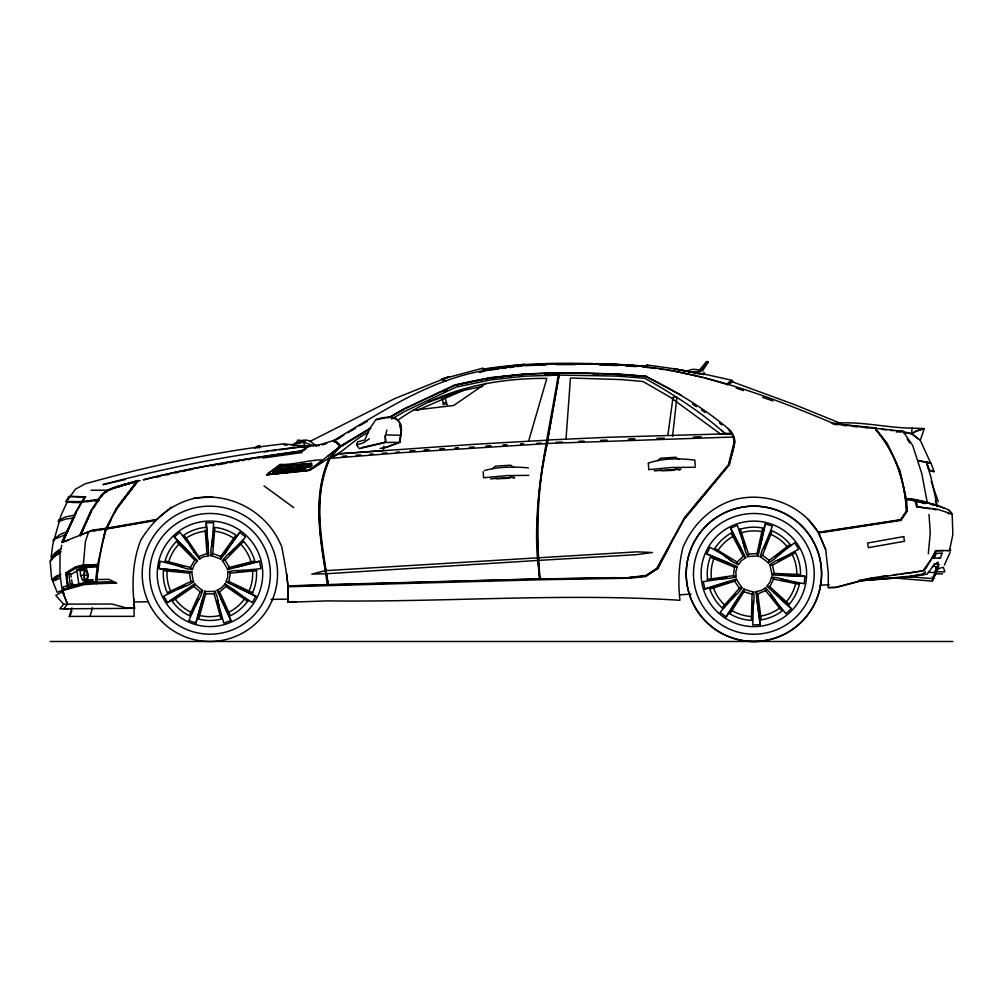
<?xml version="1.0" encoding="UTF-8"?>
<svg xmlns="http://www.w3.org/2000/svg" width="1003" height="1003" viewBox="0 0 1003 1003"><rect width="100%" height="100%" fill="white"/><g stroke="black" fill="none" stroke-linecap="round" stroke-linejoin="round"><path stroke-width="1.5" d="M59.967 574.055L59.992 551.462M64.042 593.3L62.299 590.88L67.577 604.132L63.753 608.808L134.628 608.319C131.794 585.514 132.22 562.144 140.646 540.454C153.246 519.541 171.914 502.716 196.45 497.964C232.395 492.335 268.791 513.348 281.893 547.299C285.128 565.454 289.228 583.683 287.999 602.251L327.856 600.885C445.169 602.352 562.783 592.798 679.946 600.283C677.99 582.718 678.605 564.927 682.867 547.738C692.358 524.782 711.177 506.264 735.299 499.406C766.292 491.671 801.585 504.597 818.31 532.33L825.682 549.631L828.29 573.102L828.29 587.582L835.675 587.582L869.049 578.53L876.772 577.264M357.72 441.809L364.753 440.016L369.756 428.569L375.799 419.818L387.396 417.511C402.88 414.891 402.291 431.654 399.683 442.298L385.616 442.473L385.252 435.603L385.616 442.473L359.287 448.629L356.579 444.843L357.407 442.173M296.311 602.226L287.999 602.251L288.011 586.116L286.519 573.54M831.988 423.442L875.506 427.955L875.707 429.673C895.265 451.952 904.957 481.753 906.424 511.079L900.606 519.679L818.31 532.33M719.49 578.982L729.419 578.355L736.164 576.813L735.826 571.622L737.406 566.67L706.701 553.869L728.842 563.247M740.164 528.894L748.551 554.032L747.837 556.928L745.141 550.547L742.797 540.868M781.412 552.628L774.065 559.361L768.273 563.159L769.301 560.351L789.085 545.093M751.397 619.215L752.074 594.227L753.742 591.757L754.08 598.666L752.977 608.57M256.743 570.632L230.364 573.114L228.885 581.489L252.831 592.848M288.413 472.463L266.735 474.783L307.056 470.733C347.59 449.72 295.258 466.169 280.288 464.326L267.939 473.529M115.032 512.37L117.163 508.258L137.85 481.001L123.532 484.537L114.894 488.085M288.011 586.116L540.141 578.919C535.815 533.596 537.219 487.057 547.538 442.699L547.124 443.301C536.58 487.521 535.439 534.01 539.727 579.232L615.353 577.653M759.923 547.35L765.126 523.867L772.373 526.073L763.584 548.465M220.773 617.961L214.128 593.864L215.006 591.018L217.35 597.525L219.168 607.316M244.481 570.494L234.526 570.594L227.706 571.773L227.781 576.976L225.926 581.84L255.915 596.258L234.301 585.714M565.993 439.189L570.469 378.018L621.885 379.598L642.986 381.479L670.38 397.326L720.455 433.986L725.244 433.772C701.047 411.857 673.251 394.217 644.854 378.281L616.72 376.087L558.671 375.072L524.757 376.188L490.969 379.849L456.102 387.108L405.137 411.205L391.584 419.066M67.364 585.739L65.734 573.139L75.601 566.858L83.387 565.002L98.307 564.539L96.15 583.759L83.913 584.649L63.716 590.291L63.289 586.943L67.364 585.739L69.144 587.357L67.79 588.987L69.683 587.094L80.93 584.059L96.426 582.292L87.286 582.091L69.784 586.103L74.097 585.677M96.677 579.571L108.876 579.333L116.536 583.044L96.15 583.759C98.281 565.065 100.939 546.184 106.481 528.217L116.937 508.057L138.063 480.424L116.072 487.007L108.086 490.141L103.033 493.677L91.273 510.703L80.441 535.615L84.829 525.936M95.523 581.765L97.354 565.755L98.307 564.539L83.725 565.366L76.128 567.209L65.734 573.139M83.387 565.002L85.355 541.695L88.327 532.831M187.373 589.024L167.551 602.64L194.921 583.708L193.755 586.442L173.18 600.634M214.755 528.619L212.749 553.531L210.956 555.913L210.981 548.992L212.611 539.163M932.414 566.331L936.89 566.708L932.314 580.724L938.344 566.708L938.557 564.225L934.069 563.862M938.407 564.626L938.206 566.983L935.724 567.385M928.314 553.857L930.257 532.944L929.029 514.489M672.574 436.405L676.875 397.175L673.026 397.226L667.898 435.076M383.76 446.222L383.309 450.523L340.142 453.757M762.38 529.17L757.027 553.581L758.042 556.377L765.314 523.917M838.959 424.47L901.446 431.114L911.213 433.635L903.578 432.657M137.085 480.725L116.536 508.082L106.08 528.28L92.878 530.048L80.265 534.887M85.894 569.491L87.098 571.208L87.6 575.346L87.098 579.483L85.894 581.201L84.691 579.483L84.189 575.346L84.691 571.208L85.894 569.491L88.151 575.346L87.537 580.16L86.045 582.166L82.585 580.185L80.541 575.308L80.077 570.444L82.309 568.601L86.797 570.506M780.973 575.195L805.02 576.249L804.093 583.759L780.522 578.994M399.695 441.082L400.347 435.841M96.401 581.916L86.045 582.166L84.578 580.173L83.951 575.346L84.565 570.531L80.077 570.444M400.523 435.841C405.35 417.261 390.117 414.427 376.1 419.492M202.418 599.932L195.974 623.114L188.865 620.518L198.832 598.628M911.564 433.497L916.165 430.864L924.039 428.544L912.116 428.131L911.564 433.497L920.278 440.254L930.734 463.173L917.645 460.352M82.422 501.6L98.369 499.381L98.846 499.97L97.893 500.121L90.897 510.753L79.676 535.414L61.622 542.473L68.568 540.228M198.995 617.961L205.64 593.864L204.775 591.018L195.786 623.039M539.727 579.232L537.157 554.709C533.446 493.777 548.691 434.7 558.22 375.084L546.798 375.461M368.979 429.297L340.343 446.598L329.724 458.258L339.327 453.82L474.381 444.304L547.651 440.154L559.11 375.072L547.049 443.602L402.153 452.641L329.536 458.446C311.808 497.889 321.06 544.88 328.232 584.548L539.25 578.944M183.536 567.234L160.242 561.229L158.925 568.676L182.872 570.995M753.391 600.973L752.789 625.019L760.349 624.618L757.202 600.772M61.183 547.951L61.659 545.268M58.525 520.331L58.262 521.71L65.383 519.19L73.72 517.861M547.049 443.602L548.089 439.991L609.072 437.245L731.4 433.685L733.682 436.995L547.488 443.439M97.792 564.188L105.428 528.97L156.029 519.955L171.4 507.079M69.683 587.094L67.916 585.514L66.574 573.628L75.99 568.162L83.299 566.494L98.169 566.269M775.52 600.998L770.003 592.71L765.289 587.645L765.602 590.604L781.161 610.163M730.573 612.858L743.95 591.757L743.95 588.774L726.172 616.908L739.098 596.609M949.904 548.528L952.85 534.599L952.248 516.156L951.308 512.495M211.796 546.735L213.664 522.751L206.104 522.751L207.972 546.735M386.857 430.111L385.766 434.926L400.598 435.227M370.107 428.319L340.067 446.31L309.563 470.482L329.473 457.794L340.067 446.31L336.995 442.799L333.009 440.718L319.205 444.881L307.307 446.134L305.476 449.131M711.365 557.668L734.472 567.184L733.444 575.609L707.228 579.496M71.928 607.868L69.257 616.419L90.094 616.356L92.439 607.718M193.679 551.713C211.608 574.97 185.417 536.392 184.565 536.078M528.631 441.119L546.836 378.382C494.216 378.043 440.831 389.264 397.501 420.445M235.216 536.078L220.735 556.439L220.572 559.411L239.817 532.267L229.925 545.394L224.96 553.907M766.568 541.47L762.142 550.396L760.111 557.004L762.518 555.248L771.683 532.004M103.585 538.548L106.08 528.28M296.888 442.611L297.703 440.104L303.169 440.668M442.072 398.818L443.364 402.842L442.9 404.259L444.404 404.648M70.448 615.002L71.852 610.739M444.83 397.476L446.561 402.842L446.097 404.259L447.601 404.648M86.534 569.04L87.223 566.983L98.156 566.419M920.278 440.254L924.239 428.808L916.391 431.177L911.765 433.835L918.598 439.289M942.055 553.305L935.272 553.343L933.091 558.082L940.375 558.032L942.055 553.305L940.977 553.305M798.137 584.11L773.652 579.12L769.79 586.692L789.386 604.533M195.472 605.448L200.362 596.785L202.756 590.278L200.261 591.908L189.855 614.626M83.299 566.494L83.725 565.366M787.919 580.724L778.366 577.916L771.495 577.051L770.041 582.053L766.869 586.178L791.342 608.696L773.739 592.309M727.902 581.803L704.959 589.037L736.653 578.907L734.748 581.188L710.926 588.761M166.222 561.178L190.407 567.472L194.645 560.125L177.105 542.322M62.136 542.585L75.125 513.147L84.39 497.099L85.631 496.849L82.672 501.6M176.24 565.115L185.63 568.425L192.438 569.654L194.156 564.739L197.553 560.802L174.309 537.006L191.009 554.295M329.473 457.794C310.792 497.538 321.248 543.087 327.342 584.573L327.818 584.812M330.25 458.095C314.115 492.109 320.032 531.577 325.599 567.46L328.232 584.548M483.208 368.966L483.998 369.756L484.361 368.941C538.26 360.566 593.049 363.161 647.286 366.17L647.512 365.054L673.326 368.665L703.868 374.52L673.326 368.703L690.077 371.611M86.032 523.278L91.637 510.953M944.387 565.053L950.042 552.553M236.232 567.234L259.526 561.229L227.33 569.654L229.374 567.472L253.546 561.178M934.169 558.082L936.351 553.343M259.426 448.04L259.777 445.47L257.182 448.153M61.697 542.335L75.915 513.009L63.202 541.056L75.714 513.072L81.782 502.302M75.94 512.984L61.998 542.184M50.15 560.878L55.654 554.446L61.033 551.474M706.701 553.869L710.049 547.299L724.291 555.512L732.19 561.392M107.233 527.453L110.781 520.595M287.999 586.742L539.714 579.772L629.357 578.217L645.656 576.524L658.006 568.425L668.688 548.052M305.576 449.043L306.542 446.235L283.849 443.89C216.635 451.363 150.187 465.605 85.092 483.847L75.288 489.314L66.687 501.525M540.141 578.919L629.382 577.653L645.706 575.998L657.191 568.613L685.024 517.824L728.955 464.966C731.388 452.692 740.452 437.458 727.488 428.018C702.79 407.331 674.919 390.919 646.208 376.489L645.907 376.401C582.267 371.649 517.172 369.631 454.773 385.29M255.915 596.258L252.229 602.64L224.86 583.708L226.026 586.442L247.841 601.499M52.557 558.332L50.163 561.617L51.705 579.483L56.494 575.96L60.844 574.355M93.241 508.508L95.649 504.848M97.253 502.415L98.846 499.97L94.432 500.585L98.846 499.97M306.529 447.137L307.307 446.134M307.608 447.112L306.542 446.235L305.238 448.554L301.025 450.886C248.08 458.396 195.071 466.545 143.216 479.798M938.557 564.225L934.382 572.675L928.364 572.174M699.567 369.982L706.125 362.045L707.779 361.506L707.993 362.66L702.426 370.922C697.674 369.568 691.456 367.963 687.331 371.474M818.686 532.994L900.982 520.344L907.138 511.267L906.662 499.507L912.391 499.657L924.904 503.631M929.367 470.42L926.333 461.982L929.367 470.42L933.931 471.774M875.506 427.955L876.045 430.149C895.767 452.203 905.057 482.017 906.725 511.179L900.719 520.03L818.498 532.606L808.079 519.266M98.369 499.381C105.027 487.069 120.686 486.167 132.622 482.543M101.265 496.673L102.883 494.479M101.378 496.535L103.058 494.241M730.848 599.869L738.058 592.999L742.233 587.482L739.374 588.31L722.799 607.016M116.937 508.057L138.314 480.613M299.596 443.125L300.499 441.959M66.988 604.182L63.603 604.207L59.879 608.884L68.342 608.808L63.753 608.808M685.275 517.924L729.369 464.69L735.061 441.897L734.121 436.982M109.565 490.128L117.075 486.706L136.408 481.703M875.795 429.911L876.221 428.043L872.723 428.256M715.766 549.005L737.067 562.069L743.273 556.276L731.688 534.135M234.251 549.03L226.691 555.512L222.227 560.802L225.123 560.125L243.729 541.256M707.779 361.506L700.282 371.047M724.204 555.687L732.215 561.592L738.384 564.752L741.455 560.552L745.856 557.768L730.56 528.23L741.493 549.644M901.17 431.127L902.988 431.403L912.667 445.42L921.782 473.579L927.186 502.152L912.254 499.043L906.273 498.629L912.053 499.72L905.91 499.444L906.662 499.507M804.983 576.437L771.758 574.92L774.341 573.428L799.316 574.456M329.724 458.258C344.054 451.977 354.072 439.001 368.54 432.418M53.222 539.664L60.343 534.336L67.878 531.339M226.026 586.442L219.519 591.908L229.913 614.626M915.952 501.237L916.78 500.347L918.936 500.673L937.454 505.587M52.319 556.189L55.967 552.352L60.945 549.293M225.111 584.047L221.563 587.733L217.024 590.278L230.916 620.518L220.948 598.628M775.52 557.442L794.602 542.799M63.716 590.291L65.433 588.523L69.144 587.357M704.445 377.805L726.849 384.299L729.306 381.817L732.491 380.4L703.78 373.994M158.963 568.475L192.062 571.773L189.404 573.114L164.53 570.757M312.422 465.166L310.04 466.671L276.026 469.868L276.928 468.752L309.313 465.48M52.908 541.106L55.04 539.025L65.308 534.699M925.267 571.886L923.036 574.029L907.414 576.65L858.606 580.411M51.993 558.721L55.616 555.223L60.519 552.515M54.375 556.59L60.205 552.628M254.925 448.253L257.307 446.009L260.103 446.623M301.527 441.759L303.157 440.217L306.554 440.041L310.591 441.42L316.484 446.31M791.342 608.696L785.963 613.723L770.956 594.917M859.596 580.674L907.427 576.976L923.111 574.393L925.355 572.362M492.536 468.677L495.294 466.207L510.602 465.191L513.887 467.473M657.78 460.678L660.488 458.246L675.784 457.243L679.094 459.499M329.536 458.446L332.883 456.541M736.039 594.328L720.129 612.357L726.022 616.782M732.93 381.679L727.288 384.914L726.849 384.299M174.309 537.006L179.963 532.267L189.843 545.394M304.849 468.79L311.406 463.587L281.153 466.558L273.155 472.125L281.053 466.332L298.794 464.552M63.39 591.168L55.804 595.406L63.603 604.207M328.194 456.026L340.105 446.849L336.481 442.499L333.009 440.718M60.832 548.704L55.015 553.18L51.053 557.793L52.77 544.779L60.982 515.329L67.113 502.19L81.456 502.277M318.44 463.336L311.958 468.288M322.49 460.239L319.656 462.408M266.735 474.783L280.276 464.677M303.909 469.141L273.493 472.162L281.153 466.571L298.418 464.79M272.992 471.899L279.737 466.821M228.759 554.295L245.61 537.132L239.968 532.392M103.284 494.078L108.186 490.668M294.757 443.777L303.47 442.285L305.476 440.894L296.763 442.386L291.56 445.069M486.041 383.234L453.732 405.488L413.249 410.252M369.405 438.75L363.036 443.05L356.579 444.843M936.489 570.356L939.711 568.187L943.372 567.297L944.851 571.848L935.711 571.798M784.384 557.204L775.269 561.191L769.451 564.952L772.423 565.153L794.389 553.242M352.793 429.961L355.413 428.319M359.337 425.874L367.299 421.323M304.298 449.833L301.301 451.601M337.81 438.975L340.381 437.408M301.765 451.375L304.248 449.883M58.588 520.193L65.697 516.909L75.037 515.04M337.133 439.251L334.45 440.869L333.773 440.392C382.068 411.731 430.513 379.034 487.007 370.069C520.62 364.227 554.734 363.675 588.761 364.252C674.116 361.155 755.61 390.518 833.017 423.304L833.267 423.567M339.816 437.634L343.841 435.214M347.865 432.782L351.877 430.362M305.815 448.554L301.251 451.2C248.443 458.609 195.56 466.571 143.843 479.785M695.781 373.893L700.081 371.361L689.174 372.088M765.602 590.604L757.792 593.926L761.114 618.688M79.839 569.315L72.141 573.779L66.574 573.628M729.745 382.807L731.776 381.641M178.509 588.786L187.837 585.288L193.842 581.84L190.883 581.489L168.316 592.209M388.562 417.699L403.056 409.349L454.597 385.064L490.254 377.629L524.469 373.931L558.621 372.828L616.933 373.856L646.333 376.275M390.054 417.16L403.231 409.563L454.898 385.365L490.417 377.981L524.494 374.307M370.872 428.319L341.17 446.185L337.209 442.198L333.773 440.392L334.45 442.022M389.879 417.386L403.457 409.588M765.427 588.046L760.976 590.541L755.886 591.645L760.149 624.631M949.502 510.226L936.501 504.923L916.78 500.347L915.263 501.701L916.604 506.728L937.466 509.311L952.248 514.1M736.979 566.645L734.472 567.184M484.436 470.583C498.19 466.571 514.063 466.646 528.33 467.837M648.289 463.16C662.582 457.982 679.821 458.296 694.841 460.076L695.229 465.843M199.045 556.439L207.019 553.531L205.151 530.123M199.083 558.997L203.672 556.753L208.812 555.913L206.305 522.751M226.365 581.89L228.885 581.489M443.238 391.972L447.476 390.004M330.488 457.293L339.077 453.343M416.859 410.478L463.361 390.393L482.731 386.368M730.56 528.23L737.343 525.346L745.003 548.139M309.563 441.633L394.53 398.692L441.358 379.748L443.84 380.476M60.757 590.892L57.196 592.359L52.256 580.085L60.456 575.709M399.683 442.298L386.331 447.3L380.049 448.441M309.789 469.956L304.874 470.608M920.992 501.788L925.506 502.804L927.186 502.152M56.845 579.37L53.109 580.775L60.519 578.167M399.996 442.122L386.331 447.3L382.958 447.702M230.728 620.594L223.794 623.114L217.35 599.932M777.601 560.639L798.727 549.142L794.715 542.962M86.045 582.166L93.204 579.772L87.537 580.16M428.381 401.99L463.361 390.393M185.467 585.714L163.765 596.083L167.451 602.464M332.068 457.268L333.009 456.979M322.289 444.931L326.652 443.589M137.85 481.001L125.024 484.875L132.271 482.694M135.142 481.829L138.013 480.964M342.537 445.733L343.427 445.47M123.469 484.863L137.837 481.202M479.434 372.477L485.49 370.872M135.643 481.753L140.182 480.575M482.079 368.389L441.671 379.159L449.432 376.664L442.085 379.121L446.536 380.864M325.198 570.682L311.783 574.117L325.687 573.766M361.456 447.651L385.227 442.135M87.223 566.983L76.679 569.93L78.911 584.247L81.456 583.646M81.118 568.563L86.697 567.297M125.162 479.584L102.958 484.599C169.745 466.896 237.799 453.456 306.542 446.235L306.63 446.874M657.191 568.613L658.006 568.425M157.346 476.989L160.392 476.312M166.498 474.958L169.545 474.294M175.65 472.94L178.697 472.263M181.756 471.586L186.332 470.583M189.379 469.905L192.426 469.228M106.531 528.945L155.678 520.432M106.481 528.217L156.581 519.516M82.735 583.345L86.158 582.705M748.551 554.032L757.027 553.581M211.846 465.818L214.83 465.292M217.814 464.765L226.778 463.185M938.607 564.777L937.855 562.069L933.918 565.04L927.148 574.142L907.427 577.189L859.596 580.875M229.787 462.684L232.784 462.17M235.78 461.668L238.789 461.167M241.786 460.653L244.795 460.151M247.791 459.637L250.8 459.136M258.298 457.869L261.307 457.368M828.29 587.582L835.75 587.282L869.438 578.731L922.91 570.795L931.837 558.546L935.636 550.685L947.534 550.559M879.869 576.763L886.05 575.76M747.837 556.502L757.992 555.95M300.674 445.896L304.812 445.131L303.47 442.285M907.289 573.365L923.424 570.795L925.644 568.764L936.175 550.685L943.798 550.584M99.548 529.885L106.519 528.819M863.132 579.709L887.279 576.01M265.883 456.666L268.967 456.227M272.039 455.788L275.123 455.349M279.737 454.685L282.821 454.246M285.905 453.807L290.519 453.143M293.603 452.704L296.687 452.253M96.902 530.286L93.141 530.813L96.952 530.274M263.062 458.02L302.041 452.516M767.257 586.341L769.79 586.692M97.893 500.121L80.842 502.215M264.165 451.889L268.704 451.287M271.725 450.874L276.264 450.272M279.298 449.871L306.542 446.235M483.759 369.455L524.368 364.189M487.007 370.483L498.967 368.928M501.951 368.54L506.44 367.951M509.424 367.574L513.912 366.985M516.896 366.596L521.384 366.02M214.128 593.864L205.64 593.864M325.624 570.644L637.081 551.838L652.451 552.528L636.153 554.697L538.611 560.389M893.51 574.782L897.936 574.243M900.895 573.879L906.8 573.152M485.552 369.568L490.216 369.004M493.326 368.64L499.544 367.888M502.641 367.524L505.75 367.148M510.414 366.584L513.523 366.22M518.187 365.656L521.297 365.28M629.495 577.352L645.794 575.572L656.764 568.375L684.51 517.586L728.454 464.728L734.158 441.934L733.193 437.007L733.895 437.383M214.968 591.444L204.8 591.444M492.623 378.683L495.683 378.357M273.393 472.739L277.806 472.263M280.74 471.949L288.087 471.172M291.02 470.858L296.687 470.257M299.521 469.956L305.188 469.354M299.195 464.677L311.833 463.373M266.811 474.557L272.879 473.93M275.913 473.617L281.993 472.977M285.028 472.664L309.777 470.344M280.263 466.621L311.231 463.474L303.884 469.078L273.506 472.175M276.026 469.868L310.04 466.671M326.1 573.766L537.721 560.451M294.456 468.037L310.579 466.483M490.555 478.845L514.288 477.215M654.244 470.858L680.949 469.065M197.165 560.614L194.645 560.125M896.268 431.992L902.988 431.403M301.941 447.125L310.591 446.385M342.261 456.29L346.888 455.939M356.153 455.249L360.779 454.898M370.044 454.209L373.129 453.983M382.381 453.281L387.02 452.942M396.273 452.253L399.357 452.014M680.297 594.804L691.142 594.064M819.802 585.276L829.105 584.649M410.214 451.25L414.878 450.949M424.206 450.322L428.883 450.008M439.765 449.281L444.429 448.98M455.324 448.253L458.434 448.04M469.316 447.313L473.993 446.999M923.111 574.393L923.888 574.33M410.202 451.275L414.866 450.986M424.181 450.385L428.845 450.096M439.715 449.407L444.379 449.106M455.249 448.416L458.358 448.228M486.317 446.448L490.981 446.159M503.406 445.37L506.515 445.169M520.494 444.291L523.604 444.091L520.607 444.266M193.842 498.152L212.486 496.961M486.091 446.285L490.605 446.022M502.616 445.319L507.117 445.056M536.818 443.326L541.231 443.063M721.633 430.212L725.094 433.547L731.4 433.685M88.088 566.983L98.52 566.419M556.314 442.323L562.457 442.047M578.831 441.333L583.972 441.107M600.722 440.367L607.016 440.091M96.476 582.229L108.725 581.702L116.536 583.044M733.444 575.609L735.751 576.738M84.691 579.483L87.386 579.395M731.237 433.622L725.094 433.547M628.304 439.352L634.372 439.138M656.865 438.374L664.162 438.123M535.113 364.578L553.48 363.989M525.911 365.581L545.82 364.954M556.54 364.616L574.945 364.59M544.717 374.62L549.318 374.483M628.63 439.427L634.811 439.239M693.524 437.484L701.247 437.245M327.342 584.573L287.949 585.928M693.349 437.358L701.135 437.158M727.037 578.079L703.241 581.665L704.908 588.836M134.339 601.988L148.319 601.737M271.048 599.418L288.124 599.104M82.585 580.185L84.578 580.173M934.871 573.816L942.644 573.866M60.218 575.923L62.211 590.842L67.439 604.132L111.997 604.044L127.644 608.319M90.997 490.204L107.572 490.179M90.094 616.356L134.126 616.343L133.938 599.004M443.364 402.842L446.561 402.842M926.408 462.27L931.022 463.286L934.132 471.485L929.217 470.119M939.284 558.032L940.375 558.032M84.189 575.346L87.111 575.346M68.818 573.779L70.26 584.323L73.583 584.323M78.911 584.247L79.576 584.247M50.15 641.494L952.85 641.494M73.407 502.202L81.669 502.215M81.882 502.553L72.191 502.516M585.677 363.926L610.225 364.603M558.583 373.204L587.708 373.342M81.594 501.6L65.885 501.525L68.693 496.523L84.39 497.099M68.179 502.177L74.222 502.202M69.257 616.419L69.972 616.431M230.364 573.114L228.12 571.873M80.541 575.308L83.951 575.346M695.305 467.248L672.048 467.473L648.753 469.63L648.364 463.599M528.807 475.359L506.879 475.598L483.571 477.767L483.195 471.723M66.198 502.139L69.006 502.177M283.586 444.53L287.573 444.868M284.915 444.768L286.181 444.793M947.008 550.559L950.781 550.622L949.929 548.929M85.631 496.849L69.934 496.284M948.575 550.584L950.242 550.622M593.375 374.508L597.926 374.646M588.761 363.6L617.911 364.503M599.493 364.992L617.911 365.556M314.641 445.495L319.242 445.658M84.691 571.208L87.386 571.309M124.059 607.868L134.628 608.319M236.896 570.995L260.843 568.676L259.564 561.429M619.44 364.904L647.286 366.17L636.303 365.882M619.428 364.929L631.702 365.619M625.584 365.995L636.328 366.596M642.472 366.948L656.338 368.515M906.298 499.13L907.276 499.206M616.832 374.244L646.12 376.614L681.413 395.32M912.116 428.131C886 427.892 859.157 420.608 833.593 423.517L839.01 424.419M905.471 576.412L932.376 578.643M899.277 578.392L932.163 581.113L936.376 572.675L934.144 572.186M843.51 425.473L846.582 425.761M852.738 426.35L857.352 426.789M863.495 427.378L868.109 427.817M881.762 429.271L886.238 429.823M890.714 430.375L893.686 430.738M898.161 431.29L901.346 431.779M105.428 528.97L92.464 530.549L79.676 535.414L80.478 535.602M659.422 368.941L664.061 369.593M667.145 370.032L671.784 370.671M917.77 460.716L926.27 462.182L930.96 477.252L937.379 506.54L935.31 500.836M916.604 506.728L930.232 508.822M918.761 460.929L921.757 461.418M933.216 509.311L936.2 509.8M833.468 424.106L837.543 424.808M752.074 594.227L743.95 591.757M693.123 372.138L696.17 372.677M699.216 373.204L702.263 373.73M291.635 445.345L294.581 445.846M753.579 592.159L743.862 589.2M912.617 500.635L923.926 502.867M931.762 504.559L934.683 505.136M930.621 463.01L926.333 461.982M745.542 557.48L743.273 556.276M673.326 370.897L702.953 377.467M914.987 500.434L917.996 501.111M212.749 553.531L220.735 556.439M79.701 535.276L80.503 535.464M211.131 555.524L220.685 558.997M217.312 590.591L219.519 591.908M925.644 462.17L926.722 462.471M913.808 499.394L916.729 500.246M919.651 501.099L925.506 502.804M679.771 470.194L675.596 468.965L674.38 470.307L662.118 470.796L660.927 470.068M303.596 442.097L313.45 445.846M514.489 478.193L510.414 476.926L509.198 478.255L496.924 478.757L495.733 478.03M947.96 513.398L949.44 513.862M707.993 362.66L706.125 362.045M773.652 579.12L771.871 577.277M926.02 502.215L933.668 504.747M936.138 505.424L943.861 507.994M736.127 388.011L743.474 390.606M762.606 397.326L772.899 400.949M733.293 382.156L795.329 404.911L840.865 423.492M482.944 368.239L484.361 368.941M190.407 567.472L192.087 569.416M481.967 368.364L483.998 369.756M762.518 555.248L769.301 560.351M760.387 556.69L768.511 562.796M756.074 592.021L757.792 593.926M200.261 591.908L193.755 586.442M692.571 404.184L696.408 406.691M701.498 410.039L705.322 412.546M306.818 446.699L307.733 447.313M202.456 590.591L194.67 584.047M208.637 555.524L207.019 553.531M949.151 510.765L950.831 511.981M264.052 485.916L293.791 507.643M238.526 593.513L232.483 588.886M737.067 562.069L738.108 564.413M932.088 576.976L933.893 578.367M719.565 423.166L721.872 424.971M70.26 584.323L71.877 585.677M925.205 503.443L924.152 502.453L916.078 500.973L917.406 506.289M547.061 443.965L546.66 442.749L547.124 443.301M739.374 588.31L734.748 581.188M741.856 587.695L736.315 579.17M900.982 520.344L900.606 519.679M876.221 429.397L887.154 443.213L899.892 470.382L906.273 498.629M225.123 560.125L229.374 567.472M222.603 560.614L227.694 569.416M728.203 429.058L731.087 433.233M907.138 439.063L909.771 442.912M189.705 545.519L193.93 551.838M703.83 372.213L705.021 374.558M818.498 532.606L825.682 549.631M772.423 565.153L774.341 573.428M931.21 481.277L938.306 501.726M769.878 564.89L772.172 574.794M190.883 581.489L189.404 573.114M193.416 581.89L191.648 571.873M87.098 571.208L88.151 575.346M399.583 424.006L400.41 428.482M71.677 579.859L72.241 583.495M70.799 574.28L71.238 577.076M66.348 573.265L67.916 585.514M647.035 365.368L647.048 366.496L646.634 364.967M256.392 569.754A46.652 46.652 0 0 1 251.878 594.215M248.142 600.584A46.652 46.652 0 0 1 228.947 616.419M221.989 618.889A46.652 46.652 0 0 1 197.115 618.688M190.194 616.105A46.652 46.652 0 0 1 171.275 599.957M167.639 593.538A46.652 46.652 0 0 1 163.514 569.014M164.856 561.755A46.652 46.652 0 0 1 177.456 540.316M183.16 535.602A46.652 46.652 0 0 1 206.593 527.29M213.978 527.34A46.652 46.652 0 0 1 237.285 536.041M242.914 540.83A46.652 46.652 0 0 1 255.176 562.47M252.518 570.08A42.841 42.841 0 0 1 248.669 591.933M244.933 598.39A42.841 42.841 0 0 1 227.944 612.657M219.494 615.566A42.841 42.841 0 0 1 198.744 615.203M191.736 612.657A42.841 42.841 0 0 1 174.735 598.39M171.011 591.92A42.841 42.841 0 0 1 167.162 570.093M168.454 562.733A42.841 42.841 0 0 1 179.55 543.526M185.267 538.724A42.841 42.841 0 0 1 206.104 531.139M213.576 531.139A42.841 42.841 0 0 1 234.414 538.724M240.131 543.526A42.841 42.841 0 0 1 251.226 562.733M799.541 583.47A46.652 46.652 0 0 1 788.095 605.549M782.666 610.551A46.652 46.652 0 0 1 759.697 620.105M752.325 620.443A46.652 46.652 0 0 1 728.579 613.009M722.712 608.52A46.652 46.652 0 0 1 709.322 587.557M707.704 580.348A46.652 46.652 0 0 1 710.914 555.675M714.324 549.117A46.652 46.652 0 0 1 732.629 532.292M739.449 529.459A46.652 46.652 0 0 1 764.299 528.33M771.345 530.549A46.652 46.652 0 0 1 791.091 545.657M795.078 551.876A46.652 46.652 0 0 1 800.494 576.148M795.88 582.63A42.841 42.841 0 0 1 785.825 602.402M780.372 607.505A42.841 42.841 0 0 1 759.961 616.181M751.034 616.506A42.841 42.841 0 0 1 731.287 610.112M725.319 605.624A42.841 42.841 0 0 1 713.221 587.031M711.541 579.759A42.841 42.841 0 0 1 714.224 557.743M717.609 551.086A42.841 42.841 0 0 1 733.807 535.953M740.678 533.019A42.841 42.841 0 0 1 761.352 531.552M769.978 534.022A42.841 42.841 0 0 1 787.706 547.35M791.781 553.606A42.841 42.841 0 0 1 796.783 575.221M122.178 485.728L117.903 487.019L122.216 485.728M903.703 536.592L867.557 543.037L868.385 547.676L904.53 541.244L903.703 536.592M91.511 500.986L87.148 501.588L91.499 500.986M162.022 621.672A67.677 67.677 0 0 0 275.248 591.331A67.677 67.677 0 0 0 192.35 508.458A67.677 67.677 0 0 0 162.022 621.672M167.3 616.506A60.368 60.368 0 0 0 268.303 589.451A60.368 60.368 0 0 0 194.369 515.517A60.368 60.368 0 0 0 167.3 616.506M172.679 611.115A52.745 52.745 0 0 0 260.93 587.47A52.745 52.745 0 0 0 196.325 522.864A52.745 52.745 0 0 0 172.679 611.115M710.977 626.211A67.677 67.677 0 0 0 820.642 584.812A67.677 67.677 0 0 0 729.958 510.54A67.677 67.677 0 0 0 710.977 626.211M711.052 626.135A67.677 67.677 0 0 0 820.717 584.736A67.677 67.677 0 0 0 730.034 510.464A67.677 67.677 0 0 0 711.052 626.135M713.497 618.763A60.368 60.368 0 0 0 812.906 586.366A60.368 60.368 0 0 0 735.149 516.47A60.368 60.368 0 0 0 713.497 618.763M718.599 613.084A52.745 52.745 0 0 0 805.472 584.774A52.745 52.745 0 0 0 737.518 523.704A52.745 52.745 0 0 0 718.599 613.084"/></g></svg>
